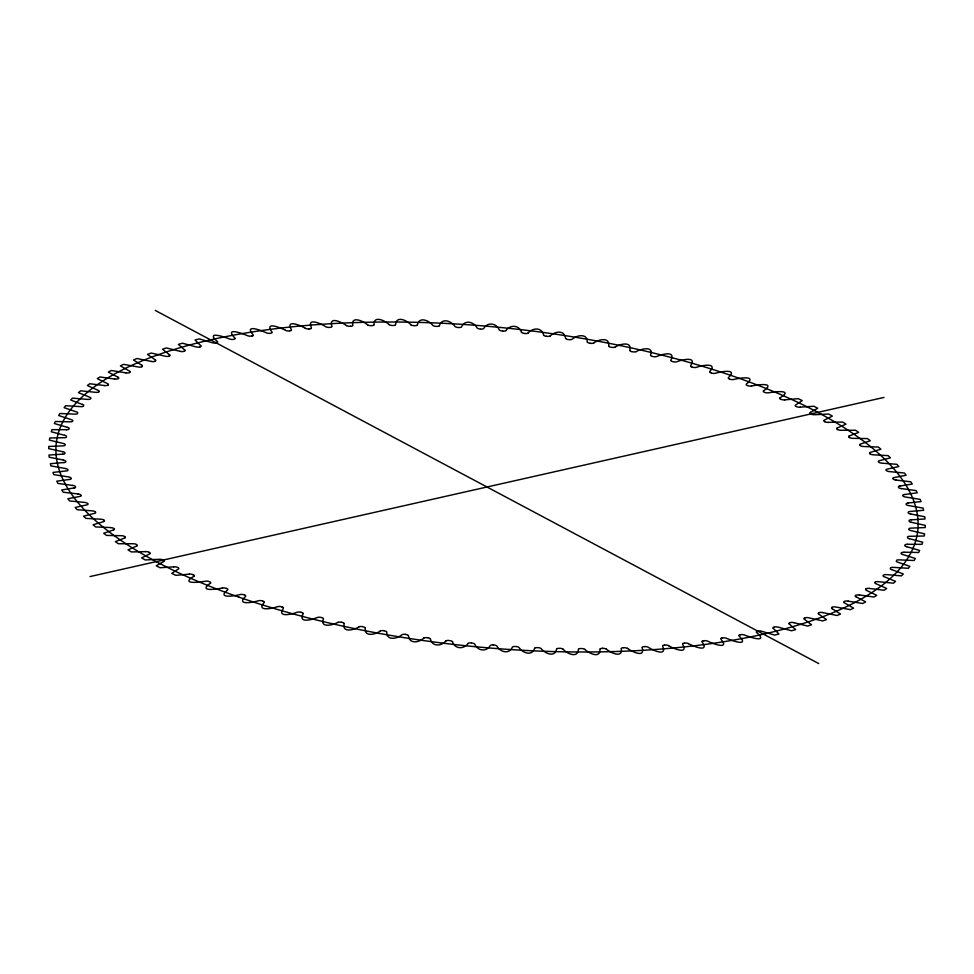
<?xml version="1.0" encoding="UTF-8"?>
<svg xmlns="http://www.w3.org/2000/svg" width="974" height="974" viewBox="0 0 974 974"><rect width="100%" height="100%" fill="white"/><g stroke="black" fill="none" stroke-linecap="round" stroke-linejoin="round"><path stroke-width="1.46" d="M374.004 324.719C373.505 315.15 384.864 320.446 389.137 324.573M599.996 649.281C600.495 658.85 589.136 653.554 584.863 649.427M344.163 623.737C341.777 633.027 353.964 630.081 358.968 626.879M629.837 350.263C632.223 340.973 620.036 343.919 615.032 347.121M395.566 324.586C396.235 315.43 406.718 320.19 410.894 324.756M578.434 649.414C577.765 658.57 567.282 653.81 563.106 649.244M323.441 618.965C319.752 628.279 332.95 625.223 337.966 622.362M650.559 355.035C654.248 345.721 641.05 348.777 636.034 351.638M417.383 324.89C419.076 316.246 428.828 320.312 432.846 325.365A3.348 1.242 5.7 0 0 436.072 326.387M556.617 649.11C554.924 657.754 545.172 653.688 541.154 648.635A3.348 1.242 5.7 0 0 537.928 647.613M303.17 613.827C297.74 623.652 312.398 619.707 317.378 617.479A3.348 1.242 5.7 0 1 321.03 617.419L321.043 617.467M670.83 360.173C676.26 350.348 661.602 354.293 656.622 356.521A3.348 1.242 5.7 0 1 652.97 356.581L652.458 356.411A3.348 1.242 5.7 0 1 650.559 355.486M439.384 325.633C441.952 317.597 451.169 320.823 454.943 326.424A3.348 1.242 5.7 0 0 458.06 327.507L458.23 327.471M534.616 648.367C532.048 656.403 522.831 653.177 519.057 647.576A3.348 1.242 5.7 0 0 515.94 646.493L515.94 646.541M283.397 608.348C276.482 617.954 292.261 614.265 297.253 612.232A3.348 1.242 5.7 0 1 300.954 612.244L300.905 612.293M690.603 365.652C697.518 356.046 681.739 359.735 676.747 361.768A3.348 1.242 5.7 0 1 673.046 361.756L672.559 361.573A3.348 1.242 5.7 0 1 670.806 360.684M264.197 602.529C255.821 611.806 272.562 608.543 277.639 606.656A3.348 1.242 5.7 0 1 281.389 606.741L281.9 606.948M709.803 371.471C718.179 362.194 701.438 365.457 696.361 367.344A3.348 1.242 5.7 0 1 692.611 367.259L692.246 367.101M245.594 596.392C235.55 605.779 253.435 602.273 258.609 600.739A3.348 1.242 5.7 0 1 262.383 600.897M728.406 377.608C738.45 368.221 720.565 371.727 715.391 373.261A3.348 1.242 5.7 0 1 711.617 373.103M90.716 398.646L90.558 398.804A3.348 1.242 5.7 0 1 87.368 399.377L72.563 398.135L70.7 400.034L82.376 404.441M883.284 575.354L883.503 575.135A3.348 1.242 5.7 0 1 886.632 574.623L901.437 575.865L903.3 573.966L891.624 569.559M505.944 330.527C510.218 324.476 519.105 324.89 521.54 332.231M468.056 643.473C463.782 649.524 454.895 649.11 452.46 641.769M227.66 589.964C216.228 598.9 234.819 595.966 240.201 594.517A3.348 1.242 5.7 0 1 243.987 594.749L243.963 594.797M746.34 384.036C757.772 375.1 739.181 378.034 733.799 379.483A3.348 1.242 5.7 0 1 730.013 379.251L729.636 379.056M528.103 333.011C532.705 327.629 541.885 327.13 543.638 335.019M445.897 640.989C441.295 646.371 432.115 646.87 430.362 638.981M210.433 583.243C197.43 592.107 216.873 589.173 222.474 587.992M763.567 390.757C776.57 381.893 757.127 384.827 751.526 386.008M108.029 385.047L107.907 385.12A3.348 1.242 5.7 0 1 104.474 385.57M550.164 335.933C554.961 331.184 564.652 329.845 565.565 338.234M423.836 638.067C419.039 642.816 409.348 644.155 408.435 635.766M193.96 576.267C179.703 584.631 199.548 582.306 205.465 581.198A3.348 1.242 5.7 0 1 209.264 581.588L209.666 581.819A3.348 1.242 5.7 0 1 210.713 582.489M780.04 397.733C794.297 389.369 774.452 391.694 768.535 392.802A3.348 1.242 5.7 0 1 764.736 392.412L764.334 392.181A3.348 1.242 5.7 0 1 763.287 391.511M593.677 342.994C598.669 339.342 609.882 336.748 608.726 345.855M380.323 631.006C375.331 634.658 364.118 637.252 365.274 628.145M163.474 561.596L156.23 565.784L160.089 567.745L173.81 566.856M810.526 412.404L817.77 408.216L813.911 406.255L800.19 407.144M136.543 546.097L127.984 549.872L131.368 551.941L145.589 551.637M837.457 427.903L846.016 424.128L842.632 422.059L828.411 422.363M168.782 356.18L169.172 356.046A3.348 1.242 5.7 0 0 169.89 355.693M804.974 617.906L804.828 617.954A3.348 1.242 5.7 0 0 804.11 618.307M124.489 538.098L115.322 541.641L118.451 543.748L132.866 543.748A3.348 1.242 5.7 0 1 136.494 544.478L136.75 544.734A3.348 1.242 5.7 0 1 137.285 545.16M849.511 435.902L858.678 432.359L855.549 430.252L841.134 430.252A3.348 1.242 5.7 0 1 837.506 429.522L837.433 429.388M183.806 351.371L183.843 351.358A3.348 1.242 5.7 0 1 179.971 351.334M790.158 622.642L790.231 622.617A3.348 1.242 5.7 0 1 794.029 622.666M113.447 529.966L103.67 533.265L106.531 535.42L121.117 535.7A3.348 1.242 5.7 0 1 124.672 536.504M199.913 346.878L199.56 346.975A3.348 1.242 5.7 0 1 195.725 346.841L182.503 343.225L178.327 344.394L184.61 349.934M774.44 627.025L774.525 627A3.348 1.242 5.7 0 1 778.275 627.159L791.497 630.775L795.673 629.606L789.39 624.066M757.455 631.14L757.492 631.14A3.348 1.242 5.7 0 0 756.421 631.566M216.167 342.945L216.094 342.958A3.348 1.242 5.7 0 1 212.283 342.738L199.414 338.903L195.043 339.963L200.607 345.563M757.833 631.055L757.955 631.03A3.348 1.242 5.7 0 1 761.717 631.262L774.586 635.097L778.957 634.037L773.393 628.437M216.252 342.921L216.545 342.86A3.348 1.242 5.7 0 0 217.579 342.434M90.034 576.559L883.966 397.441M217.385 341.57C205.064 330.551 224.057 336.748 229.633 339.013A3.348 1.242 5.7 0 0 233.431 339.378L233.882 339.232A3.348 1.242 5.7 0 0 235.038 338.782M740.118 634.768L740.167 634.756A3.348 1.242 5.7 0 0 738.962 635.218M740.508 634.695L740.557 634.683A3.348 1.242 5.7 0 1 744.416 634.963C749.968 637.325 768.924 643.388 756.615 632.43M251.864 336.03L251.365 336.103A3.348 1.242 5.7 0 1 247.591 335.738C242.368 333.364 223.935 326.789 234.904 337.99A3.348 1.242 5.7 0 1 235.111 338.136M722.27 637.958L722.635 637.897A3.348 1.242 5.7 0 1 726.409 638.262C731.632 640.636 750.065 647.211 739.096 636.01A3.348 1.242 5.7 0 1 738.889 635.864M253.118 334.812C243.683 323.794 261.324 330.344 266.316 332.828A3.348 1.242 5.7 0 0 270.078 333.339L270.577 333.218A3.348 1.242 5.7 0 0 271.99 332.731M703.423 640.782L703.459 640.782A3.348 1.242 5.7 0 0 702.011 641.269M74.048 487.962L61.727 489.959L63.176 492.199L77.932 493.94M899.952 486.038L912.273 484.041L910.824 481.801L896.068 480.06M703.983 640.709L703.885 640.722A3.348 1.242 5.7 0 1 707.745 641.16C712.7 643.741 730.305 650.157 720.882 639.188M289.802 330.843L289.85 330.831A3.348 1.242 5.7 0 0 291.396 330.332M684.296 643.144L684.15 643.169A3.348 1.242 5.7 0 0 682.604 643.668M784.764 399.851L798.181 398.67L802.259 400.57L795.697 404.965A3.348 1.242 5.7 0 0 795.308 405.172M189.236 574.149L175.819 575.33L171.741 573.43L178.303 569.035A3.348 1.242 5.7 0 0 178.692 568.828M69.483 479.452L56.76 481.18L57.904 483.408L72.575 485.429M904.517 494.548L917.24 492.82L916.096 490.592L901.425 488.571M664.499 645.105L664.353 645.117A3.348 1.242 5.7 0 0 662.661 645.628M309.111 328.932L309.647 328.883A3.348 1.242 5.7 0 0 311.339 328.372M907.926 503.022L921.039 501.586L920.186 499.358L905.65 497.057A3.348 1.242 5.7 0 1 902.886 496.01M329.894 327.361L329.942 327.361A3.348 1.242 5.7 0 0 331.781 326.838M63.821 462.54L50.368 463.685L50.916 465.901L65.282 468.47M644.666 646.602L644.106 646.639A3.348 1.242 5.7 0 0 642.219 647.162M352.661 325.754A3.348 1.242 5.7 0 1 350.713 326.327L350.409 326.29M623.75 647.698L623.957 647.698A3.348 1.242 5.7 0 1 627.56 648.416M350.616 326.278L350.043 326.302A3.348 1.242 5.7 0 1 346.44 325.584M62.726 454.164L48.968 455.028L49.211 457.22L63.371 460.045M911.274 519.836L925.032 518.972L924.789 516.78L910.629 513.955M623.543 647.71L623.384 647.722A3.348 1.242 5.7 0 0 621.339 648.246M367.588 324.866A3.348 1.242 5.7 0 0 371.167 325.706L371.764 325.645A3.348 1.242 5.7 0 0 373.906 325.109M602.663 648.355L602.236 648.355A3.348 1.242 5.7 0 0 600.094 648.891M602.443 648.355L602.869 648.343A3.348 1.242 5.7 0 1 606.412 649.134M410.797 324.756A3.348 1.242 5.7 0 0 414.218 325.718L414.839 325.681A3.348 1.242 5.7 0 0 417.31 325.146M110.354 527.531L95.671 526.946L93.066 524.767L103.414 521.711A3.348 1.242 5.7 0 0 104.425 521.273M66.402 429.692L51.963 429.656L51.281 431.762L64.601 435.317M907.598 544.308L922.037 544.344L922.719 542.238L909.399 538.683M904.055 552.185L918.652 552.514L919.626 550.456L906.672 546.67M537.404 647.637L537.295 647.625A3.348 1.242 5.7 0 0 534.641 648.173M458.547 327.483L458.717 327.495A3.348 1.242 5.7 0 0 461.542 326.935C464.622 319.411 473.717 321.712 477.138 327.934A3.348 1.242 5.7 0 0 480.145 329.054M515.392 646.517L515.343 646.505A3.348 1.242 5.7 0 0 512.458 647.065C509.378 654.589 500.283 652.288 496.862 646.066A3.348 1.242 5.7 0 0 493.855 644.946L493.258 644.946M471.647 642.998L471.757 643.01A3.348 1.242 5.7 0 1 474.74 644.131C477.552 650.973 486.476 652.227 490.275 645.543A3.348 1.242 5.7 0 1 493.197 644.898M502.73 331.038L502.243 330.99A3.348 1.242 5.7 0 1 499.26 329.869C496.448 323.027 487.524 321.773 483.725 328.457A3.348 1.242 5.7 0 1 480.803 329.102M524.791 333.461L524.353 333.412A3.348 1.242 5.7 0 1 521.455 332.256M449.647 640.588L449.696 640.6A3.348 1.242 5.7 0 1 452.545 641.744M427.744 637.763L427.099 637.678A3.348 1.242 5.7 0 0 423.751 638.043M546.256 336.237L546.901 336.322A3.348 1.242 5.7 0 0 550.249 335.957M104.486 385.534L89.742 383.756L87.319 385.521L97.984 390.27A3.348 1.242 5.7 0 1 99.129 391M869.514 588.466L884.258 590.244L886.681 588.479L876.016 583.73A3.348 1.242 5.7 0 1 874.871 583M405.306 634.415L405.574 634.464M114.64 379.032L99.981 376.975L97.278 378.667L107.396 383.573A3.348 1.242 5.7 0 1 108.418 384.255M859.36 594.968L874.019 597.025L876.722 595.333L866.604 590.427A3.348 1.242 5.7 0 1 865.582 589.745M384.28 630.848L384.377 630.872A3.348 1.242 5.7 0 1 386.69 631.883M125.804 372.823L111.28 370.497L108.309 372.117L117.842 377.157M848.196 601.177L862.721 603.503L865.691 601.883L856.158 596.843M590.098 343.213L589.623 343.128A3.348 1.242 5.7 0 1 587.31 342.118M608.75 346.196A3.348 1.242 5.7 0 0 610.868 347.219L611.538 347.304A3.348 1.242 5.7 0 0 615.105 347.158M358.895 626.842A3.348 1.242 5.7 0 1 362.498 626.659L363.095 626.83A3.348 1.242 5.7 0 1 365.25 627.804M911.384 522.295L925.3 525.376L925.288 526.106L925.239 527.555L911.214 528.115A3.348 1.242 5.7 0 0 908.937 528.639M62.616 451.705L48.7 448.624L48.737 447.176L48.761 446.445L62.786 445.885A3.348 1.242 5.7 0 0 65.063 445.362M341.533 622.264L341.582 622.276A3.348 1.242 5.7 0 0 337.893 622.337M632.016 351.638L632.467 351.736A3.348 1.242 5.7 0 0 636.107 351.663M151.067 361.378L136.932 358.517L133.45 359.966L141.754 365.25M822.933 612.622L837.068 615.483L840.55 614.034L832.246 608.75M321.542 617.589L321.59 617.601A3.348 1.242 5.7 0 1 323.441 618.514M67.328 427.33L54.374 423.544L55.348 421.486L69.945 421.815A3.348 1.242 5.7 0 0 72.697 421.316M180.02 351.31L166.42 347.949L162.463 349.216L169.439 354.682M793.98 622.69L807.58 626.051L811.537 624.784L804.561 619.318M301.1 612.342L301.49 612.451A3.348 1.242 5.7 0 1 303.194 613.316M902.788 554.486L915.353 558.492L914.075 560.5L899.367 559.88A3.348 1.242 5.7 0 0 896.457 560.367M747.594 385.582L747.679 385.607A3.348 1.242 5.7 0 0 751.587 386.033M226.406 588.418L226.711 588.539A3.348 1.242 5.7 0 1 227.855 589.233M226.358 588.406L226.358 588.406A3.348 1.242 5.7 0 0 222.413 587.967M747.338 385.485L747.289 385.461A3.348 1.242 5.7 0 1 746.145 384.767M780.844 399.255L781.075 399.364A3.348 1.242 5.7 0 0 784.813 399.888M192.925 574.636L193.047 574.684A3.348 1.242 5.7 0 0 189.187 574.112M285.601 330.356C280.816 327.836 263.991 320.872 271.977 332.049M688.399 643.644C693.184 646.164 710.009 653.128 702.023 641.951M193.083 574.709L193.388 574.843A3.348 1.242 5.7 0 1 194.325 575.464M780.649 399.17L780.612 399.157A3.348 1.242 5.7 0 1 779.675 398.536M305.422 328.323C300.82 325.474 285.053 318.961 291.421 329.711M668.578 645.677C673.18 648.526 688.947 655.039 682.579 644.289M155.243 310.414L818.757 663.586M824.795 421.657L824.467 421.462A3.348 1.242 5.7 0 1 823.809 420.963M149.424 552.477L149.558 552.55A3.348 1.242 5.7 0 1 150.191 553.037M346.513 325.572C342.069 322.394 328.482 315.625 331.866 326.339M627.487 648.428C631.931 651.606 645.519 658.375 642.134 647.661M837.591 429.485L837.25 429.266A3.348 1.242 5.7 0 1 836.715 428.84M818.866 614.204L826.512 619.598L822.786 620.949L808.895 617.833A3.348 1.242 5.7 0 0 805.157 617.772M155.134 359.796L147.488 354.402L151.214 353.051L165.105 356.167A3.348 1.242 5.7 0 0 168.843 356.228M367.661 324.853C363.314 321.055 350.981 315.454 352.746 325.304M606.339 649.147C610.686 652.945 623.019 658.546 621.254 648.696M849.438 437.484L849.109 437.241A3.348 1.242 5.7 0 1 848.646 436.876M124.782 536.674L124.891 536.759A3.348 1.242 5.7 0 1 125.354 537.124M869.94 453.701L869.806 453.58A3.348 1.242 5.7 0 1 869.478 453.312M104.06 520.299L104.194 520.42A3.348 1.242 5.7 0 1 104.522 520.688M892.951 478.758L893.097 478.964A3.348 1.242 5.7 0 0 896.068 480.097M81.073 495.279L80.976 495.133A3.348 1.242 5.7 0 0 77.932 493.903M662.6 646.188C667.482 656.987 652.75 650.242 648.258 647.272A3.348 1.242 5.7 0 0 644.618 646.553M311.4 327.812C306.518 317.013 321.25 323.758 325.742 326.728A3.348 1.242 5.7 0 0 329.382 327.447M587.285 341.85C587.334 333.047 576.973 335.093 572.03 339.256A3.348 1.242 5.7 0 1 568.67 339.622M386.715 632.15C386.666 640.953 397.027 638.907 401.97 634.744A3.348 1.242 5.7 0 1 405.33 634.378M756.518 632.43A3.348 1.242 5.7 0 1 756.335 632.199M720.821 638.445A3.348 1.242 5.7 0 1 722.014 637.933M684.673 643.047A3.348 1.242 5.7 0 1 688.472 643.619M664.889 645.019A3.348 1.242 5.7 0 1 668.651 645.652M581.441 648.514A3.348 1.242 5.7 0 1 584.936 649.414M578.519 649.098A3.348 1.242 5.7 0 1 580.796 648.514M563.203 649.244A3.348 1.242 5.7 0 0 559.782 648.282L559.21 648.319A3.348 1.242 5.7 0 0 556.69 648.854M467.958 643.461A3.348 1.242 5.7 0 1 471.099 642.901M445.8 640.965A3.348 1.242 5.7 0 1 449.051 640.478M427.769 637.726A3.348 1.242 5.7 0 1 430.411 638.871M405.988 634.476A3.348 1.242 5.7 0 1 408.435 635.584M380.237 630.982A3.348 1.242 5.7 0 1 383.78 630.714M342.191 622.362A3.348 1.242 5.7 0 1 344.139 623.348M281.961 606.912A3.348 1.242 5.7 0 1 283.458 607.776M262.943 601.08A3.348 1.242 5.7 0 1 264.283 601.908M244.535 594.944A3.348 1.242 5.7 0 1 245.74 595.723M210.652 583.146A3.348 1.242 5.7 0 1 210.518 583.268M194.276 576.097A3.348 1.242 5.7 0 1 194.045 576.291M178.023 567.598A3.348 1.242 5.7 0 1 178.741 568.195M173.774 566.819A3.348 1.242 5.7 0 1 177.572 567.379M163.973 561.316A3.348 1.242 5.7 0 1 163.559 561.621M163.401 560.172A3.348 1.242 5.7 0 1 164.009 560.707M162.975 559.94A3.348 1.242 5.7 0 0 159.212 559.307L145.26 559.94L141.632 557.919L149.546 553.938A3.348 1.242 5.7 0 0 150.13 553.622M145.564 551.601A3.348 1.242 5.7 0 1 149.266 552.307M137.224 545.744A3.348 1.242 5.7 0 1 136.616 546.134M125.293 537.709A3.348 1.242 5.7 0 1 124.562 538.135M114.348 529.539A3.348 1.242 5.7 0 1 113.508 529.99M110.525 527.64A3.348 1.242 5.7 0 1 114.421 528.955M104.035 520.165A3.348 1.242 5.7 0 0 100.626 519.203L85.87 518.363L83.557 516.159L94.441 513.359A3.348 1.242 5.7 0 0 95.574 512.884M95.537 512.093A3.348 1.242 5.7 0 1 95.671 512.312M95.282 511.837A3.348 1.242 5.7 0 0 91.97 510.826L77.177 509.694L75.144 507.478L86.54 504.934A3.348 1.242 5.7 0 0 87.806 504.447M87.818 503.704A3.348 1.242 5.7 0 1 87.916 503.862M87.611 503.461A3.348 1.242 5.7 0 0 84.397 502.389L69.604 500.965L67.863 498.737L79.734 496.46A3.348 1.242 5.7 0 0 81.134 495.949M75.595 487.426A3.348 1.242 5.7 0 1 74.097 487.998M72.575 485.405A3.348 1.242 5.7 0 1 75.534 486.55M71.163 478.928A3.348 1.242 5.7 0 1 69.531 479.488M71.114 477.991A3.348 1.242 5.7 0 0 68.375 476.907L53.814 474.642L52.961 472.414L66.074 470.978A3.348 1.242 5.7 0 0 67.9 470.442M65.355 468.579A3.348 1.242 5.7 0 1 67.924 469.651M65.794 461.993A3.348 1.242 5.7 0 1 63.858 462.577M63.42 460.166A3.348 1.242 5.7 0 1 65.83 461.201M64.856 453.616A3.348 1.242 5.7 0 1 62.75 454.201M62.653 451.668A3.348 1.242 5.7 0 1 64.905 452.703M65.161 444.424A3.348 1.242 5.7 0 0 63.066 443.426L49.394 440.126L49.504 439.408L49.759 437.983L64.016 437.716A3.348 1.242 5.7 0 0 66.451 437.192M64.637 435.293A3.348 1.242 5.7 0 1 66.585 436.279M68.984 429.181A3.348 1.242 5.7 0 1 66.415 429.729M67.376 427.306A3.348 1.242 5.7 0 1 69.166 428.256M72.819 420.537A3.348 1.242 5.7 0 0 71.187 419.624L58.647 415.508L59.925 413.5L74.633 414.12A3.348 1.242 5.7 0 0 77.543 413.633M77.774 412.72A3.348 1.242 5.7 0 0 76.289 411.844L64.089 407.668L65.66 405.708L80.44 406.621A3.348 1.242 5.7 0 0 83.557 406.109M82.437 404.417A3.348 1.242 5.7 0 1 83.788 405.257M90.911 398.013A3.348 1.242 5.7 0 0 89.693 397.209L78.444 392.656L80.599 390.805L95.391 392.303A3.348 1.242 5.7 0 0 98.739 391.925M99.117 391.597A3.348 1.242 5.7 0 1 98.995 391.718M108.394 384.84A3.348 1.242 5.7 0 1 108.211 385.022M118.731 378.375A3.348 1.242 5.7 0 1 114.81 378.947M117.915 377.145A3.348 1.242 5.7 0 1 118.743 377.79M129.384 372.677A3.348 1.242 5.7 0 1 125.78 372.859M130.066 372.238A3.348 1.242 5.7 0 1 129.737 372.494M130.114 371.642A3.348 1.242 5.7 0 0 129.384 371.033L120.374 365.871L123.613 364.337L137.955 366.942A3.348 1.242 5.7 0 0 141.607 366.857M142.399 366.382A3.348 1.242 5.7 0 1 141.985 366.687M141.827 365.238A3.348 1.242 5.7 0 1 142.447 365.798M154.769 361.378A3.348 1.242 5.7 0 1 151.031 361.415M155.682 360.867A3.348 1.242 5.7 0 1 155.17 361.208M155.219 359.783A3.348 1.242 5.7 0 1 155.743 360.283M169.525 354.67A3.348 1.242 5.7 0 1 169.951 355.108M184.95 350.908A3.348 1.242 5.7 0 1 184.244 351.31M184.695 349.922A3.348 1.242 5.7 0 1 185.036 350.299M200.875 346.476A3.348 1.242 5.7 0 1 200.047 346.914M200.693 345.551A3.348 1.242 5.7 0 1 200.948 345.855M217.482 341.57A3.348 1.242 5.7 0 1 217.665 341.801M253.179 335.555A3.348 1.242 5.7 0 1 251.986 336.067M289.327 330.953A3.348 1.242 5.7 0 1 285.528 330.381M309.111 328.981A3.348 1.242 5.7 0 1 305.349 328.348M392.559 325.486A3.348 1.242 5.7 0 1 389.064 324.586M395.481 324.902A3.348 1.242 5.7 0 1 393.204 325.486M439.359 325.827A3.348 1.242 5.7 0 1 436.729 326.424M506.042 330.539A3.348 1.242 5.7 0 1 502.901 331.099M528.2 333.035A3.348 1.242 5.7 0 1 524.949 333.522M546.231 336.274A3.348 1.242 5.7 0 1 543.589 335.129M568.012 339.524A3.348 1.242 5.7 0 1 565.565 338.416M593.763 343.018A3.348 1.242 5.7 0 1 590.22 343.286M631.809 351.638A3.348 1.242 5.7 0 1 629.861 350.652M692.039 367.088A3.348 1.242 5.7 0 1 690.542 366.224M711.057 372.92A3.348 1.242 5.7 0 1 709.717 372.092M729.465 379.056A3.348 1.242 5.7 0 1 728.26 378.277M763.348 390.854A3.348 1.242 5.7 0 1 763.482 390.732M779.724 397.903A3.348 1.242 5.7 0 1 779.955 397.709M795.977 406.401A3.348 1.242 5.7 0 1 795.259 405.805M800.226 407.181A3.348 1.242 5.7 0 1 796.428 406.621M810.599 413.828A3.348 1.242 5.7 0 1 809.991 413.293M810.027 412.684A3.348 1.242 5.7 0 1 810.441 412.379M811.025 414.06A3.348 1.242 5.7 0 0 814.788 414.693L828.74 414.06L832.368 416.081L824.454 420.062A3.348 1.242 5.7 0 0 823.87 420.378M828.436 422.399A3.348 1.242 5.7 0 1 824.735 421.693M836.776 428.256A3.348 1.242 5.7 0 1 837.384 427.866M848.707 436.291A3.348 1.242 5.7 0 1 849.438 435.865M849.328 437.496A3.348 1.242 5.7 0 0 852.907 438.337L867.469 438.58L870.33 440.735L860.553 444.034A3.348 1.242 5.7 0 0 859.835 444.607M859.774 445.191A3.348 1.242 5.7 0 0 863.658 446.506L878.329 447.054L880.934 449.233L870.586 452.289A3.348 1.242 5.7 0 0 869.575 452.727M869.965 453.835A3.348 1.242 5.7 0 0 873.374 454.797L888.13 455.637L890.443 457.841L879.559 460.641A3.348 1.242 5.7 0 0 878.426 461.116M878.463 461.907A3.348 1.242 5.7 0 1 878.329 461.688M878.718 462.163A3.348 1.242 5.7 0 0 882.03 463.174L896.823 464.306L898.856 466.522L887.46 469.066A3.348 1.242 5.7 0 0 886.194 469.553M886.182 470.296A3.348 1.242 5.7 0 1 886.084 470.138M886.389 470.539A3.348 1.242 5.7 0 0 889.603 471.611L904.396 473.035L906.137 475.263L894.266 477.54A3.348 1.242 5.7 0 0 892.866 478.051M898.405 486.574A3.348 1.242 5.7 0 1 899.903 486.002M901.425 488.595A3.348 1.242 5.7 0 1 898.466 487.45M902.837 495.072A3.348 1.242 5.7 0 1 904.469 494.512M906.124 504.495A3.348 1.242 5.7 0 0 908.693 505.567L923.084 508.099L923.632 510.315L910.179 511.46A3.348 1.242 5.7 0 0 908.231 512.154M906.149 503.716A3.348 1.242 5.7 0 1 907.926 503.144M910.605 513.992A3.348 1.242 5.7 0 1 908.194 512.945M909.144 520.384A3.348 1.242 5.7 0 1 911.25 519.799M911.347 522.332A3.348 1.242 5.7 0 1 909.095 521.297M908.839 529.576A3.348 1.242 5.7 0 0 910.934 530.574L924.606 533.874L924.496 534.592L924.241 536.017L909.984 536.284A3.348 1.242 5.7 0 0 907.549 536.808M909.363 538.707A3.348 1.242 5.7 0 1 907.415 537.721M905.016 544.819A3.348 1.242 5.7 0 1 907.585 544.271M906.624 546.694A3.348 1.242 5.7 0 1 904.834 545.744M902.74 554.523A3.348 1.242 5.7 0 1 901.108 553.609M901.23 552.83A3.348 1.242 5.7 0 1 903.969 552.295M896.226 561.28A3.348 1.242 5.7 0 0 897.711 562.156L909.911 566.332L908.34 568.292L893.56 567.379A3.348 1.242 5.7 0 0 890.443 567.891M891.563 569.583A3.348 1.242 5.7 0 1 890.212 568.743M883.089 575.987A3.348 1.242 5.7 0 0 884.307 576.791L895.556 581.344L893.401 583.195L878.609 581.697A3.348 1.242 5.7 0 0 875.261 582.075M874.883 582.403A3.348 1.242 5.7 0 1 875.005 582.282M866.081 588.783A3.348 1.242 5.7 0 1 869.526 588.43M865.606 589.16A3.348 1.242 5.7 0 1 865.789 588.978M856.085 596.855A3.348 1.242 5.7 0 1 855.257 596.21M855.269 595.625A3.348 1.242 5.7 0 1 859.19 595.053M844.616 601.323A3.348 1.242 5.7 0 1 848.22 601.141M843.886 602.358A3.348 1.242 5.7 0 0 844.616 602.967L853.626 608.129L850.387 609.663L836.045 607.058A3.348 1.242 5.7 0 0 832.393 607.143M843.934 601.762A3.348 1.242 5.7 0 1 844.263 601.506M832.173 608.762A3.348 1.242 5.7 0 1 831.553 608.202M831.601 607.618A3.348 1.242 5.7 0 1 832.015 607.313M819.231 612.622A3.348 1.242 5.7 0 1 822.969 612.585M818.781 614.217A3.348 1.242 5.7 0 1 818.257 613.717M818.318 613.133A3.348 1.242 5.7 0 1 818.83 612.792M804.475 619.33A3.348 1.242 5.7 0 1 804.049 618.892M789.305 624.078A3.348 1.242 5.7 0 1 788.964 623.701M789.05 623.092A3.348 1.242 5.7 0 1 789.756 622.69M773.307 628.449A3.348 1.242 5.7 0 1 773.052 628.145M773.125 627.524A3.348 1.242 5.7 0 1 773.953 627.086M239.02 597.172A432.967 160.089 5.7 0 0 916.4 538.281A432.967 160.089 5.7 0 0 305.58 325.547A432.967 160.089 5.7 0 0 239.02 597.172"/></g></svg>
